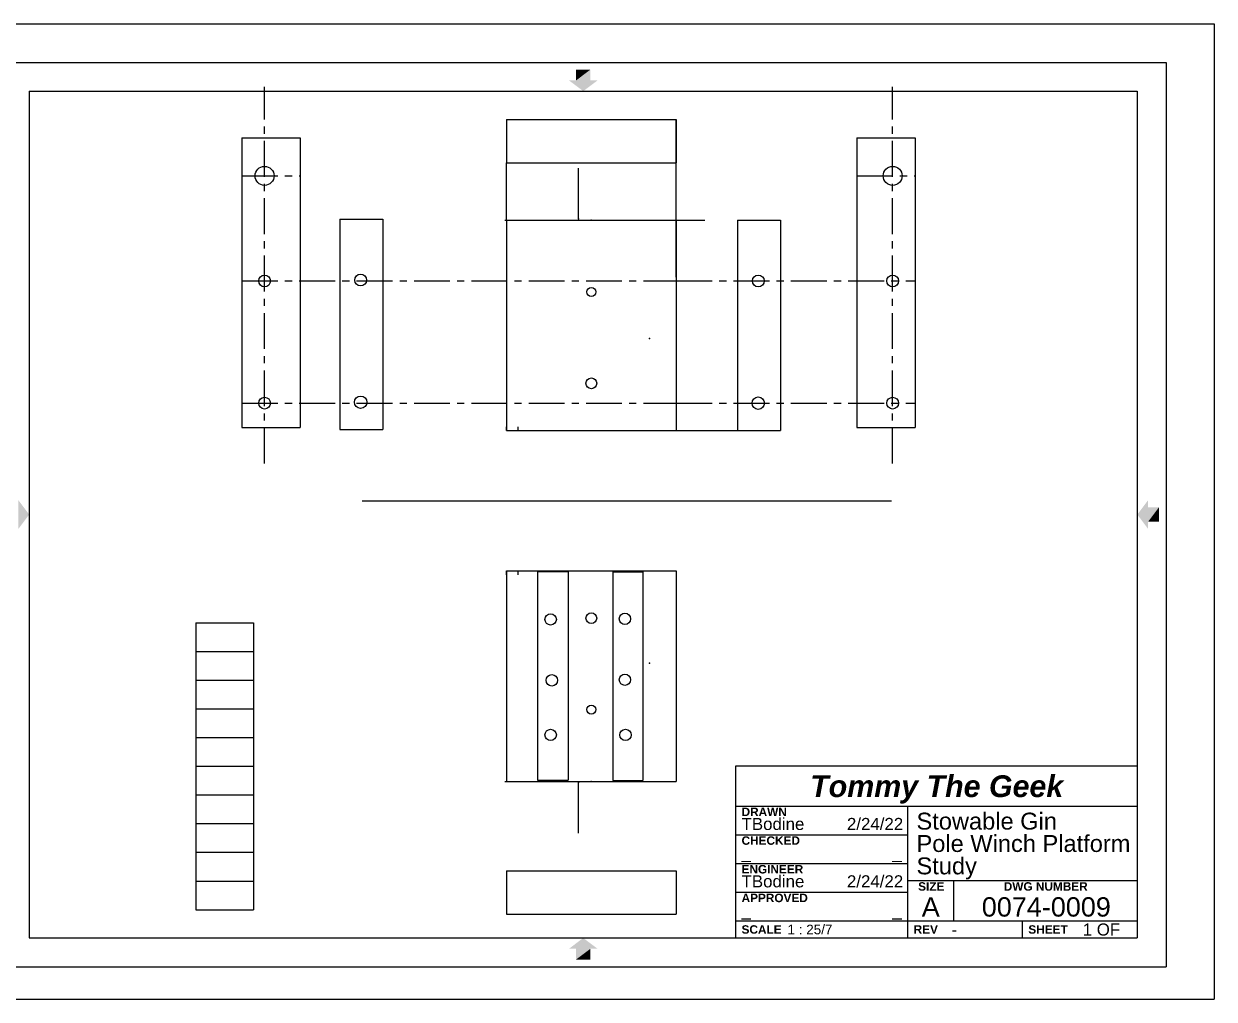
# Model space of a CAD drawing. Header units: inches. Extents: x -62 to 41, y -75 to 25.
# Drawn here: x -10.68 to 30.83, y -9.44 to 24.56 of the extents above; entities that cross this region are included whole.
import ezdxf

# ---------------------------------------------------------------- set-up
doc = ezdxf.new("R2010")
doc.units = ezdxf.units.IN
doc.header["$MEASUREMENT"] = 0
doc.linetypes.add('CENTER', pattern=[2, 1.25, -0.25, 0.25, -0.25])
for name, color, linetype in [('11Flaps', 7, 'CONTINUOUS'), ('12Holes', 7, 'CONTINUOUS'), ('Border', 7, 'CONTINUOUS'), ('hidden', 7, 'CONTINUOUS'), ('Lumber', 7, 'CONTINUOUS'), ('NewCenter', 7, 'CONTINUOUS'), ('NewSteel', 7, 'CONTINUOUS'), ('Steel', 7, 'CONTINUOUS'), ('Winch', 7, 'CONTINUOUS')]:
    doc.layers.add(name, color=color, linetype=linetype)
doc.styles.add('Arial', font='arial.ttf')
doc.styles.add('Arial_Bold', font='arialbd.ttf')
doc.styles.add('Arial_Bold_Italic', font='arialbi.ttf')

msp = doc.modelspace()

# ---------------------------------------------------------------- linework, layer by layer
at = {"layer": '11Flaps', "color": 70}
for p, q in [((7.23577, 5.461193), (7.23577, -1.812775)), ((7.23577, 5.461193), (8.30057, 5.461193)), ((8.30057, 5.461193), (8.30057, -1.812775)), ((9.857217, 5.456745), (9.857217, -1.815074)), ((9.857217, 5.456745), (10.903063, 5.456745)), ((10.903063, 5.456745), (10.903063, -1.815074)), ((7.23577, -1.812775), (8.30057, -1.812775)), ((9.857217, -1.815074), (10.903063, -1.815074))]:
    msp.add_line(p, q, dxfattribs=at)
at = {"layer": '12Holes'}
for p, q in [((-4.676966, 3.67701), (-4.676966, 2.67701)), ((-4.676966, 3.67701), (-2.676966, 3.67701)), ((-2.676966, 3.67701), (-2.676966, 2.67701)), ((-4.676966, 2.67701), (-4.676966, 1.67701)), ((-4.676966, 2.67701), (-2.676966, 2.67701)), ((-4.676966, 2.67701), (-2.676966, 2.67701)), ((-2.676966, 2.67701), (-2.676966, 1.67701)), ((-4.676966, 1.67701), (-4.676966, 0.67701)), ((-4.676966, 1.67701), (-2.676966, 1.67701)), ((-4.676966, 1.67701), (-2.676966, 1.67701)), ((-2.676966, 1.67701), (-2.676966, 0.67701)), ((-4.676966, 0.67701), (-4.676966, -0.32299)), ((-4.676966, 0.67701), (-2.676966, 0.67701)), ((-4.676966, 0.67701), (-2.676966, 0.67701)), ((-2.676966, 0.67701), (-2.676966, -0.32299)), ((-4.676966, -0.32299), (-4.676966, -1.32299)), ((-4.676966, -0.32299), (-2.676966, -0.32299)), ((-4.676966, -0.32299), (-2.676966, -0.32299)), ((-2.676966, -0.32299), (-2.676966, -1.32299)), ((-4.676966, -1.32299), (-4.676966, -2.32299)), ((-4.676966, -1.32299), (-2.676966, -1.32299)), ((-4.676966, -1.32299), (-2.676966, -1.32299)), ((-2.676966, -1.32299), (-2.676966, -2.32299)), ((-4.676966, -2.32299), (-4.676966, -3.32299)), ((-4.676966, -2.32299), (-2.676966, -2.32299)), ((-4.676966, -2.32299), (-2.676966, -2.32299)), ((-2.676966, -2.32299), (-2.676966, -3.32299)), ((-4.676966, -3.32299), (-4.676966, -4.32299)), ((-4.676966, -3.32299), (-2.676966, -3.32299)), ((-4.676966, -3.32299), (-2.676966, -3.32299)), ((-2.676966, -3.32299), (-2.676966, -4.32299)), ((-4.676966, -4.32299), (-4.676966, -5.32299)), ((-4.676966, -4.32299), (-2.676966, -4.32299)), ((-4.676966, -4.32299), (-2.676966, -4.32299)), ((-2.676966, -4.32299), (-2.676966, -5.32299)), ((-4.676966, -5.32299), (-4.676966, -6.32299)), ((-4.676966, -5.32299), (-2.676966, -5.32299)), ((-4.676966, -5.32299), (-2.676966, -5.32299)), ((-2.676966, -5.32299), (-2.676966, -6.32299)), ((-4.676966, -6.32299), (-2.676966, -6.32299))]:
    msp.add_line(p, q, dxfattribs=at)
at = {"layer": '12Holes', "color": 3}
for centre in [(7.689557, 3.797425), (10.280446, 3.81747), (7.729726, 1.672693), (10.280446, 1.692738), (7.689557, -0.231547), (10.30053, -0.231547)]:
    msp.add_circle(centre, 0.198629, dxfattribs=at)
at = {"layer": 'Border', "color": 5}
for p, q in [((-13.172956, 24.557566), (30.827044, 24.557566)), ((30.827044, 24.557566), (30.827044, -9.442434)), ((-13.172956, -9.442434), (30.827044, -9.442434))]:
    msp.add_line(p, q, dxfattribs=at)
at = {"layer": 'Border'}
for p, q in [((-11.492956, 23.210507), (29.147044, 23.210507)), ((29.147044, 23.210507), (29.147044, -8.309493)), ((-10.492956, 22.210507), (-10.492956, -7.309493)), ((-10.492956, 22.210507), (28.147044, 22.210507)), ((28.147044, 22.210507), (28.147044, -7.309493)), ((14.147044, -1.309493), (28.147044, -1.309493)), ((14.147044, -7.309493), (14.147044, -1.309493)), ((14.147044, -2.709493), (28.147044, -2.709493)), ((20.147044, -7.309493), (20.147044, -2.709493)), ((14.147044, -3.709493), (20.147044, -3.709493)), ((14.147044, -4.709493), (20.147044, -4.709493)), ((20.147044, -5.309493), (28.147044, -5.309493)), ((21.747044, -6.709493), (21.747044, -5.309493)), ((14.147044, -5.709493), (20.147044, -5.709493)), ((14.147044, -6.709493), (28.147044, -6.709493)), ((24.147044, -7.309493), (24.147044, -6.709493)), ((-10.492956, -7.309493), (28.147044, -7.309493)), ((-11.492956, -8.309493), (29.147044, -8.309493))]:
    msp.add_line(p, q, dxfattribs=at)
for points in [[(9.076419, 22.585507), (8.328294, 22.585507), (9.076419, 22.960507), (8.577669, 22.585507)], [(9.076419, 22.960507), (8.577669, 22.585507), (8.577669, 22.960507)], [(9.325794, 22.585507), (8.827044, 22.210507), (9.076419, 22.585507), (8.328294, 22.585507)], [(-10.492956, 7.450507), (-10.867956, 6.951757), (-10.867956, 7.949257), (-10.867956, 7.201132)], [(28.147044, 7.450507), (28.522044, 7.949257), (28.522044, 6.951757), (28.522044, 7.699882)], [(28.522044, 6.951757), (28.522044, 7.699882), (28.522044, 7.201132), (28.897044, 7.699882)], [(28.522044, 7.201132), (28.897044, 7.699882), (28.897044, 7.201132)], [(8.328294, -7.684493), (8.827044, -7.309493), (8.577669, -7.684493), (9.325794, -7.684493)], [(8.577669, -7.684493), (9.325794, -7.684493), (8.577669, -8.059493), (9.076419, -7.684493)], [(8.577669, -8.059493), (9.076419, -7.684493), (9.076419, -8.059493)]]:
    msp.add_solid(points, dxfattribs=at)
at = {"layer": 'hidden', "color": 6}
for p, q in [((12.067824, 17.716474), (12.067824, 21.216474)), ((6.148176, 17.716474), (6.148176, 19.716474)), ((12.067824, 17.716474), (13.067824, 17.716474)), ((12.067824, 10.37948), (14.567824, 10.37948)), ((1.115113, 7.932109), (19.576825, 7.932109))]:
    msp.add_line(p, q, dxfattribs=at)
at = {"layer": 'Lumber'}
for p, q in [((6.148176, 21.216474), (6.148176, 19.716474)), ((6.148176, 21.216474), (12.067824, 21.216474)), ((12.067824, 21.216474), (12.067824, 19.716474)), ((6.148176, 19.716474), (12.067824, 19.716474)), ((0.338141, 17.74797), (0.338141, 10.410976)), ((0.338141, 17.74797), (1.838141, 17.74797)), ((1.838141, 17.74797), (1.838141, 10.410976)), ((6.148176, 17.716474), (6.148176, 10.37948)), ((6.148176, 17.716474), (12.067824, 17.716474)), ((12.067824, 17.716474), (12.067824, 10.37948)), ((12.067824, 15.722871), (12.067824, 17.716474)), ((14.203929, 17.716474), (14.203929, 10.37948)), ((14.203929, 17.716474), (15.703929, 17.716474)), ((15.703929, 17.716474), (15.703929, 10.37948)), ((0.338141, 10.410976), (1.838141, 10.410976)), ((6.148176, 10.37948), (6.148176, 10.510767)), ((6.148176, 10.37948), (12.067824, 10.37948)), ((6.555974, 10.37948), (6.555974, 10.510767)), ((14.203929, 10.37948), (15.703929, 10.37948)), ((6.148176, 5.484738), (6.148176, -1.852256)), ((6.148176, 5.484738), (12.067824, 5.484738)), ((6.148176, 5.353451), (6.148176, 5.484738)), ((6.555974, 5.353451), (6.555974, 5.484738)), ((12.067824, 5.484738), (12.067824, -1.852256)), ((6.148176, -1.852256), (12.067824, -1.852256)), ((6.148176, -4.973672), (6.148176, -6.473672)), ((6.148176, -4.973672), (12.067824, -4.973672)), ((12.067824, -4.973672), (12.067824, -6.473672)), ((6.148176, -6.473672), (12.067824, -6.473672))]:
    msp.add_line(p, q, dxfattribs=at)
at = {"layer": 'Lumber', "color": 6}
for p, q in [((8.665341, 17.755944), (8.665341, 19.522634)), ((8.665341, -3.658416), (8.665341, -1.891726))]:
    msp.add_line(p, q, dxfattribs=at)
at = {"layer": 'Lumber', "color": 21}
for p, q in [((6.096372, 17.716474), (11.596372, 17.716474)), ((6.096372, -1.852256), (11.596372, -1.852256))]:
    msp.add_line(p, q, dxfattribs=at)
at = {"layer": 'Lumber', "color": 255}
for centre, radius in [((-2.284961, 15.594122), 0.204741), ((1.06342, 15.625618), 0.204741), ((14.929208, 15.594122), 0.204741), ((19.615643, 15.594122), 0.204741), ((-2.284961, 11.335111), 0.204741), ((1.06342, 11.366607), 0.216758), ((14.929208, 11.335111), 0.216758), ((19.615643, 11.335111), 0.204741)]:
    msp.add_circle(centre, radius, dxfattribs=at)
at = {"layer": 'Lumber'}
for centre, radius in [((-2.284961, 15.594121), 0.204741), ((1.06342, 15.625617), 0.204741), ((14.929208, 15.594121), 0.204741), ((19.615643, 15.594121), 0.204741), ((-2.284961, 11.33511), 0.204741), ((1.06342, 11.366607), 0.216758), ((14.929208, 11.335111), 0.216758), ((19.615643, 11.33511), 0.204741)]:
    msp.add_circle(centre, radius, dxfattribs=at)
at = {"layer": 'Lumber', "color": 1}
for p in [(8.665341, 17.755944), (9.108, 17.716474), (8.665341, -1.891726), (9.108, -1.852256)]:
    msp.add_point(p, dxfattribs=at)
at = {"layer": 'NewCenter', "color": 5, "linetype": 'CENTER'}
for p, q in [((-2.284961, 9.226415), (-2.284961, 22.364145)), ((19.615643, 9.226415), (19.615643, 22.364145)), ((-3.074156, 19.256593), (-1.038863, 19.256593)), ((18.369545, 19.256593), (20.404838, 19.256593)), ((-3.074156, 15.594121), (12.405303, 15.594121)), ((12.06912, 15.594121), (20.404838, 15.594121)), ((-3.074156, 11.335111), (12.06912, 11.335111)), ((12.06912, 11.335111), (20.404838, 11.335111))]:
    msp.add_line(p, q, dxfattribs=at)
at = {"layer": 'NewCenter'}
for p, q in [((-3.074156, 20.588401), (-1.038863, 20.588401)), ((18.369545, 20.588401), (20.404838, 20.588401))]:
    msp.add_line(p, q, dxfattribs=at)
at = {"layer": 'NewCenter', "color": 255}
for centre, radius in [((-2.284961, 19.256593), 0.331704), ((19.615643, 19.256593), 0.331704), ((-2.284961, 15.594121), 0.204741), ((1.06342, 15.625617), 0.204741), ((14.929208, 15.594121), 0.204741), ((19.615643, 15.594121), 0.204741), ((-2.284961, 11.33511), 0.204741), ((1.06342, 11.366607), 0.216803), ((14.929208, 11.335111), 0.216803), ((19.615643, 11.33511), 0.204741)]:
    msp.add_circle(centre, radius, dxfattribs=at)
at = {"layer": 'NewCenter', "color": 5}
for centre, radius in [((-2.284961, 19.256593), 0.331704), ((19.615643, 19.256593), 0.331704), ((-2.284961, 15.594121), 0.204741), ((1.06342, 15.625617), 0.204741), ((14.929208, 15.594121), 0.204741), ((19.615643, 15.594121), 0.204741), ((-2.284961, 11.33511), 0.204741), ((1.06342, 11.366607), 0.216803), ((14.929208, 11.335111), 0.216803), ((19.615643, 11.33511), 0.204741)]:
    msp.add_circle(centre, radius, dxfattribs=at)
at = {"layer": 'NewSteel', "color": 5}
for p, q in [((-3.074156, 20.588401), (-3.074156, 10.488858)), ((-3.074156, 20.588401), (-1.038863, 20.588401)), ((-1.038863, 20.588401), (-1.038863, 10.488858)), ((18.369545, 20.588401), (18.369545, 10.488858)), ((18.369545, 20.588401), (20.404838, 20.588401)), ((20.404838, 20.588401), (20.404838, 10.488858)), ((-3.074156, 10.488858), (-1.038863, 10.488858)), ((18.369545, 10.488858), (20.404838, 10.488858))]:
    msp.add_line(p, q, dxfattribs=at)
at = {"layer": 'Steel', "color": 21}
for p, q in [((7.096372, 17.716474), (7.096372, 17.716474)), ((7.096372, 17.716474), (10.596372, 17.716474)), ((7.096372, 17.716474), (10.596372, 17.716474)), ((10.596372, 17.716474), (10.596372, 17.716474)), ((7.096372, -1.852256), (7.096372, -1.852256)), ((7.096372, -1.852256), (10.596372, -1.852256)), ((7.096372, -1.852256), (10.596372, -1.852256)), ((10.596372, -1.852256), (10.596372, -1.852256))]:
    msp.add_line(p, q, dxfattribs=at)
at = {"layer": 'Winch', "color": 1}
for centre, radius in [((9.108902, 15.210432), 0.158473), ((9.108902, 12.026088), 0.18685), ((9.108902, 3.83813), 0.18685), ((9.108902, 0.653786), 0.158473)]:
    msp.add_circle(centre, radius, dxfattribs=at)
for p in [(11.135718, 13.590813), (11.135718, 2.273405)]:
    msp.add_point(p, dxfattribs=at)

# ---------------------------------------------------------------- texts
at = {"layer": 'Border'}
for s, height, style, p in [('Tommy The Geek', 0.757895, 'Arial_Bold_Italic', (16.738323, -2.396278)), ('DRAWN', 0.294737, 'Arial_Bold', (14.347044, -3.05991)), ('TBodine', 0.421053, 'Arial', (14.347044, -3.544374)), ('2/24/22', 0.421053, 'Arial', (18.02101, -3.544374)), ('Stowable Gin', 0.589474, 'Arial', (20.447044, -3.530326)), ('Pole Winch Platform', 0.589474, 'Arial', (20.447044, -4.310326)), ('CHECKED', 0.294737, 'Arial_Bold', (14.347044, -4.05991)), ('Study', 0.589474, 'Arial', (20.447044, -5.090326)), ('_', 0.421053, 'Arial', (14.347044, -4.544374)), ('ENGINEER', 0.294737, 'Arial_Bold', (14.347044, -5.05991)), ('_', 0.421053, 'Arial', (19.602083, -4.544374)), ('TBodine', 0.421053, 'Arial', (14.347044, -5.544374)), ('2/24/22', 0.421053, 'Arial', (18.02101, -5.544374)), ('SIZE', 0.294737, 'Arial_Bold', (20.504118, -5.65991)), ('DWG NUMBER', 0.294737, 'Arial_Bold', (23.489389, -5.65991)), ('APPROVED', 0.294737, 'Arial_Bold', (14.347044, -6.05991)), ('A', 0.673684, 'Arial', (20.629731, -6.563302)), ('0074-0009', 0.673684, 'Arial', (22.72353, -6.563302)), ('_', 0.421053, 'Arial', (14.347044, -6.544374)), ('_', 0.421053, 'Arial', (19.602083, -6.544374)), ('SCALE', 0.294737, 'Arial_Bold', (14.347044, -7.15991)), ('1 : 25/7', 0.336842, 'Arial', (15.947044, -7.181398)), ('REV', 0.294737, 'Arial_Bold', (20.347044, -7.15991)), ('-', 0.421053, 'Arial', (21.666941, -7.224374)), ('SHEET', 0.294737, 'Arial_Bold', (24.347044, -7.15991)), ('1 OF ', 0.421053, 'Arial', (26.241075, -7.224374))]:
    msp.add_text(s, height=height, dxfattribs=dict(at, style=style)).set_placement(p)

doc.saveas('drawing.dxf')
